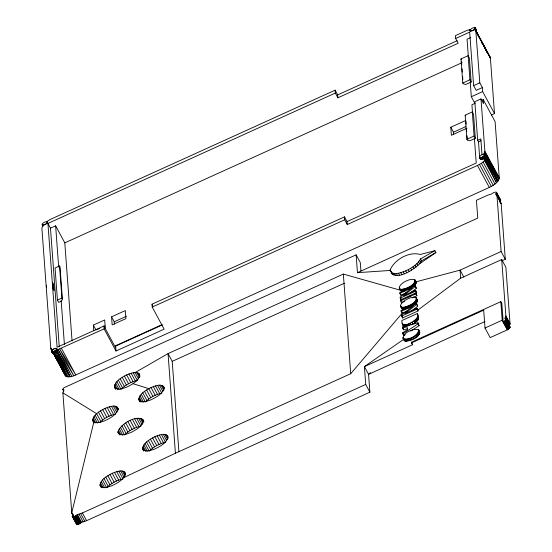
<?xml version="1.0" encoding="UTF-8"?>
<svg xmlns="http://www.w3.org/2000/svg" width="552" height="552" viewBox="0 0 552 552"><rect width="100%" height="100%" fill="white"/><g stroke="black" fill="none" stroke-linecap="round" stroke-linejoin="round"><path stroke-width="0.83" d="M92.681 420.417C93.391 414.304 100.071 411.067 104.928 408.439C108.571 407.072 116.341 403.546 118.093 408.887C116.52 415.042 109.951 418.271 104.666 420.824C101.175 421.949 94.951 424.681 92.681 420.417L93.819 422.528M100.002 485.277C100.712 479.164 107.392 475.927 112.249 473.299C115.892 471.932 123.662 468.406 125.414 473.747C123.841 479.902 117.272 483.138 111.987 485.684C108.496 486.809 102.272 489.541 100.002 485.277L101.14 487.388M114.395 386.862C115.106 380.756 121.778 377.52 126.636 374.891C130.279 373.525 138.048 369.999 139.801 375.339C138.235 381.494 131.666 384.723 126.373 387.276C122.889 388.401 116.658 391.133 114.395 386.862L115.534 388.974M143.175 419.962C143.437 425.902 136.606 429.228 132.211 431.885C128.188 433.465 120.964 437.287 117.949 432.506C118.749 424.674 138.876 412.51 143.934 421.369M138.773 399.51C139.483 393.397 146.163 390.161 151.02 387.532C154.663 386.165 162.433 382.639 164.185 387.98C162.612 394.135 156.05 397.364 150.758 399.917C147.267 401.042 141.043 403.774 138.773 399.51L139.911 401.621M142.588 448.686C143.299 442.573 149.978 439.337 154.836 436.708C158.479 435.342 166.249 431.816 168.001 437.156C166.428 443.311 159.866 446.547 154.574 449.093C151.082 450.218 144.859 452.95 142.588 448.686L143.727 450.798M417.519 316.772L417.34 313.515L401.87 320.533C400.993 330.103 416.063 321.181 417.519 316.772L418.519 318.635C417.643 321.947 413.834 323.32 411.13 324.824L410.129 322.961M418.519 318.635L418.34 315.371L417.34 313.515M401.497 289.407C406.541 288.454 414.69 285.922 415 279.974C410.529 276.766 392.12 286.674 402.498 291.263L401.497 289.407L400.262 289.22L399.275 288.33M412.378 284.804L413.379 286.66C415.559 285.218 417.402 282.238 415 279.974M403.609 307.312C408.342 306.029 416.16 303.703 416.325 297.935C411.999 294.106 392.065 306.305 404.609 309.168L403.609 307.312L401.594 307.181L400.607 306.291M414.455 302.137L415.456 303.993L417.333 301.53L417.519 300.46L416.325 297.935M402.974 338.286C408.025 341.032 418.181 335.844 418.692 329.93C413.662 327.412 398.42 334.512 404.961 341.032C410.364 341.281 422.459 336.851 418.692 329.93M400.214 289.227L400.49 290.559M400.538 305.332L401.815 308.52M481.744 100.312L483.255 99.629L495.103 121.626L499.263 177.951C498.394 182.774 493.26 185.341 489.313 187.445L73.802 375.829L70.028 376.795L56.435 349.92L56.863 348.429L54.862 348.402L52.185 349.864L51.439 349.444L52.24 350.948L50.956 348.864L52.171 351.093L50.756 348.126L41.883 228.162L42.973 225.278L46.32 223.87L47.548 222.518L47.575 221.828L46.934 221.497L50.129 219.51L335.126 90.162L335.34 93.06L337.893 97.801L458.194 43.228L455.642 38.488L455.428 35.597L467.04 30.394L470.311 29.456L469.738 30.677L470.2 31.119L472.595 30.712L474.561 29.511L475.796 30.519L490.39 57.988L494.502 113.588L491.404 114.995M73.099 515.637L71.76 512.794L62.88 392.831L63.977 389.947L63.045 389.788L62.818 389.174L63.866 387.78L356.13 254.831L360.297 262.579L360.925 271.073M477.666 140.277L474.817 101.713L480.999 98.905L484.87 151.213L483.78 154.098L481.993 154.594L480.826 138.849L477.666 140.277L478.501 141.829L479.578 156.375M71.96 513.526L73.188 514.533L72.222 516.265L76.39 524.014L77.018 524.393L78.964 524.048L81.613 522.33L86.595 520.681L369.888 392.182L365.721 384.433L364.396 366.597L412.517 344.772L411.516 342.909L483.697 310.169L485.022 328.012L490.19 337.61L507.378 329.82L509.275 328.488L510.117 327.198L505.894 319.132L504.783 318.759L505.873 315.882L501.706 259.557L460.665 278.167L417.94 310.038L418.009 310.955L402.546 317.973L401.47 315.137L413.344 305.822L401.187 311.335L402.187 313.191L350.713 373.718L175.419 453.233L123.544 477.708M505.425 317.717L509.593 325.459L510.041 323.624L505.873 267.299L501.706 259.557M42.145 224.554C42.78 222.746 45.347 221.29 47.189 221.945L47.299 222.214C46.665 224.029 44.098 225.485 42.256 224.83L42.718 225.671M475.645 30.574L474.927 28.87L475.927 30.16L475.12 27.835C473.278 27.179 470.711 28.635 470.076 30.45L471.442 30.905L473.409 30.139L474.927 28.87L475.12 27.835L476.024 29.491L475.645 30.574L474.541 29.304M484.539 155.174L484.49 154.553C482.648 153.898 480.081 155.353 479.446 157.161L480.571 159.114C482.427 159.39 485.008 158.169 485.415 156.25L484.49 154.553L485.263 156.94L484.304 155.581L484.539 155.174L485.422 156.561L484.49 154.553M390.181 269.852C394.666 259.337 409.432 251.236 420.251 254.493L434.893 250.677L435.894 252.533L419.506 263.835C414.048 269.521 393.804 283.19 390.181 269.852L391.182 271.708M93.847 422.025L71.76 512.794L73.278 515.609M480.385 158.265L480.343 158.914L479.515 156.809L480.571 159.114L479.557 157.43M507.371 329.737L503.196 321.995L505.542 320.284L505.894 319.132M57.477 350.748L57.166 351.493L57.629 351.017L57.27 351.472L71.843 376.429L58.029 349.533L56.435 349.92M52.357 352.68L51.522 351.265C52.157 349.457 54.724 348.001 56.566 348.657L57.291 351.12L56.497 351.955L53.427 353.314L52.599 353.197L52.488 352.314M76.514 523.241L76.39 524.014M502.182 260.668L505.28 259.267L501.112 251.519L497 195.919L495.565 194.18L496.565 192.793L495.91 192.061L493.964 192.406L491.314 194.118L488.044 195.063L476.431 200.266L477.749 218.102L357.448 272.667L356.13 254.831M505.28 259.267L501.168 203.66L499.739 201.922L500.705 200.19L496.531 192.441M62.39 298.977L61.61 301.026L58.657 302.372L57.436 300.109L55.062 267.968L59.526 265.94L60.009 266.837L62.39 298.977L61.907 298.08L59.526 265.94M57.27 351.472L58.029 349.533L104.114 328.909L103.9 326.011L57.084 347.249L47.927 223.429L335.34 93.06M390.264 271.025C393.659 276.055 401.242 272.426 405.741 270.873C411.481 268.141 417.436 264.615 420.576 258.874L421.583 260.848L435.894 252.533M418.506 261.979L419.506 263.835L421.583 260.848M121.537 388.891C125.87 384.675 131.473 381.729 137.393 380.514L133.225 372.772M99.829 422.439C104.162 418.223 109.765 415.283 115.685 414.069L111.511 406.32M145.921 401.532C150.254 397.316 155.857 394.376 161.777 393.162L157.603 385.413M125.09 434.527C129.423 430.318 135.026 427.372 140.946 426.158L136.779 418.416M118.832 471.18L123.006 478.929C116.851 480.192 111.049 483.317 106.639 487.796L102.472 480.047M149.737 450.708C154.07 446.492 159.673 443.553 165.593 442.338L161.419 434.59M72.222 516.265L72.85 516.644L74.796 516.299L77.439 514.588L82.427 512.939L365.721 384.433M370.468 372.6L368.57 374.346L369.888 392.182M104.114 328.909L116.01 350.996L164.13 329.171L152.235 307.078L152.021 304.186L344.503 216.881L344.717 219.772L347.27 224.512L477.466 165.455L481.385 163.295L484.649 160.735M401.214 300.012L400.138 297.176L412.013 287.861L399.862 293.374L400.862 295.237L406.175 292.822M399.862 293.374L399.793 292.457L415.263 285.439L415.332 286.426L403.471 295.727L415.615 290.221L416.684 292.995L414.359 294.05M410.398 292.933L416.332 288.282L415.263 285.439M401.187 311.335L401.118 310.417L416.587 303.4L416.663 304.387L404.795 313.688L416.939 308.182L417.94 310.038M411.73 310.893L417.664 306.243L416.587 303.4M403.905 339.183L364.396 366.597L368.57 374.346L484.966 321.547M405.237 334.753L403.85 335.657L402.85 333.801L418.099 323.824L418.023 322.796L402.353 327.032L403.429 329.91L407.376 328.799M410.785 331.124L419.099 325.68L418.023 322.796M402.85 333.801L402.767 332.711L407.39 329.744L407.169 326.715L402.429 328.047M434.893 250.677L420.576 258.874M455.642 38.488L469.669 32.126L473.623 85.643L476.176 90.383L482.365 87.575L479.812 82.834L475.796 30.519L490.39 57.988L475.996 31.25M337.893 97.801L337.679 94.903L457.201 40.689M59.257 346.828L50.474 228.169L55.635 225.83L64.805 242.866L72.057 340.894M470.746 37.536L467.061 39.206L468.331 56.38M460.996 58.926L468.144 55.683L469.359 57.939L471.146 82.048L465.716 84.511L463.162 83.738L462.776 83.028L460.996 58.926L461.375 59.637M64.805 242.866L462.107 62.659M462.776 83.028L469.924 79.785L468.144 55.683M473.623 85.643L479.812 82.834M474.906 103.403L471.318 96.738L482.662 91.591L482.365 87.575M474.941 103.403L471.912 104.776L472.484 112.484M57.436 300.109L61.907 298.08M465.157 115.168L472.305 111.925L473.519 114.188L475.306 138.29L469.876 140.753L467.323 139.987L466.937 139.276L465.157 115.168L465.536 115.879M467.02 128.195L451.391 135.281L450.798 127.25L465.647 120.515M453.64 134.612L453.468 132.204L465.853 126.587M466.937 139.276L474.085 136.034L472.305 111.925M478.501 141.829L481.033 140.684M93.757 330.724L93.343 325.1L104.687 319.953L105.28 327.985M111.559 316.834L125.311 310.597L125.904 318.635L112.153 324.866L111.559 316.834L114.23 321.788L114.409 324.203M97.525 329.365L99.795 328.337M103.576 326.625L105.087 325.935M114.23 321.788L126.449 316.248M152.235 307.078L344.717 219.772M481.296 159.562L483.828 158.417M347.27 224.512L347.056 221.614L476.224 163.026L474.382 138.186M103.9 326.011L115.623 347.794L115.478 345.787L162.046 324.659M116.01 350.996L115.644 346.097L162.212 324.969M400.276 290.193L343.344 274.082L168.049 353.597L135.116 372.565L138.524 378.9M178.889 451.529L172.217 361.346L344.386 283.252M501.112 251.519L460.071 270.135L416.001 281.83L415.539 281.361M400.214 298.156L415.684 291.139L415.615 290.221M412.24 297.832L416.884 295.727L415.815 292.912L400.345 299.929L401.414 302.744L404.512 301.337M408.176 296.859L410.495 295.803M400.414 300.881L415.884 293.864L415.815 292.912M402.187 313.191L407.507 310.783M401.546 316.117L417.008 309.099L416.939 308.182M411.516 342.909L411.468 342.192L500.83 301.654L501.83 303.51L503.196 321.995L504.549 321.202L508.716 328.944M485.022 328.012L502.203 320.215L500.83 301.654M357.448 272.667L390.65 270.425M53.365 353.335L65.419 375.712L67.089 376.754L70.028 376.795L55.987 350.127L56.566 348.657M132.991 383.688L148.757 388.656L152.925 396.405M474.409 27.6L476.024 29.491L475.231 28.111L476.059 29.794L475.168 28.462M416.146 299.039L417.326 299.791M418.513 331.034L419.692 331.786M402.173 323.727L403.415 326.039L404.243 326.549L403.243 324.693M62.88 392.831L96.669 413.703L100.837 421.445M52.102 352.093L51.584 350.913L51.909 351.714L52.889 351.727L55.987 350.127L56.497 351.955L55.462 350.554L55.924 352.362L54.855 350.962L55.297 352.721L54.186 351.307L54.641 353.011L53.516 351.562L54.006 353.211L52.889 351.727L53.427 353.314L64.743 374.118L53.558 353.328M489.472 56.497L490.121 57.139L475.313 29.932L487.45 52.702M500.705 200.19L498.18 196.284M483.787 154.312L484.911 155.892M53.427 353.314L51.909 351.714L52.599 353.197L51.633 351.541M57.291 351.12L56.373 349.685L70.028 376.795L55.517 351.7L68.42 376.899L54.669 352.424L67.089 376.754L53.848 352.907M42.538 225.002L43.18 226.058M58.029 349.533L73.802 375.829L59.706 348.981L75.817 375.008L61.424 348.271M483.931 157.72L497.725 181.415L485.001 156.402M404.181 340.515L402.877 337.852M485.036 156.388L498.615 180.152L484.421 153.049L484.615 155.643L483.78 154.098M484.421 153.049L499.139 178.979L484.787 152.076L499.263 177.951L484.87 151.213M42.87 225.913L42.214 224.202L42.732 225.34M482.434 43.78L481.606 42.283L482.427 43.753M484.918 48.265L487.402 52.757L484.918 48.252M488.23 54.255L489.058 55.745M484.408 157.154L497.725 181.415L484.897 156.547M54.02 352.963L67.089 376.754M469.959 29.905L470.518 30.94M469.766 30.325L470.318 31.354M482.662 91.591L494.502 113.588M480.999 98.905L483.552 103.645L483.255 99.629M469.924 79.785L471.146 82.048M474.085 136.034L475.306 138.29M483.276 158.182L496.496 182.726L483.883 157.741M483.131 162.046L494.978 184.037M481.385 163.295L493.233 185.293M496.31 192.193L500.74 200.535M496.407 193.214L500.581 200.962M496.069 193.69L500.968 202.929M496.317 194.594L501.168 203.66M479.474 164.448L491.314 186.445M477.466 165.455L489.313 187.445M450.798 127.25L453.468 132.204M505.873 315.882L510.041 323.624M505.791 316.744L509.958 324.486M505.673 318.904L510.117 327.198M505.825 319.843L510 327.584M505.542 320.284L509.71 328.026M505.108 320.746L509.275 328.488M503.9 321.623L508.068 329.371M502.203 320.215L507.378 329.82M463.866 277.173L460.071 270.135L460.665 278.167M335.126 90.162L337.679 94.903M419.727 260.385L420.727 262.241M416.939 263.608L417.947 265.471M415.083 265.236L416.084 267.092M412.979 266.816L413.979 268.672M410.674 268.306L411.682 270.169M414.538 279.498L416.187 282.5M415.159 281.161L416.16 283.017M415 281.706L416.001 283.569M408.245 269.673L409.246 271.529M414.718 282.293L415.718 284.149M414.297 282.914L415.297 284.77M413.765 283.542L414.766 285.405M415.332 286.426L416.332 288.282M413.124 284.176L414.124 286.033M405.741 270.873L406.741 272.729M415.684 291.139L416.684 292.995M411.53 285.432L412.53 287.288M415.884 293.864L416.884 295.727M403.243 271.874L404.243 273.73M410.598 286.046L411.599 287.902M416.518 298.604L417.519 300.46M415.87 297.459L416.87 299.322M416.491 299.122L417.491 300.978M409.605 286.633L410.274 287.875M416.332 299.667L417.333 301.53M416.042 300.253L417.043 302.11M400.8 272.653L401.801 274.517M408.542 287.199L409.211 288.434M415.628 300.868L416.629 302.731M415.09 301.502L416.091 303.365M416.663 304.387L417.664 306.243M407.417 287.737L408.08 288.972M398.489 273.199L399.489 275.055M406.265 288.227L406.934 289.469M413.71 302.765L414.711 304.621M417.008 309.099L418.009 310.955M405.175 288.634L405.844 289.876M412.861 303.393L413.862 305.249M396.364 273.481L397.364 275.338M404.147 288.958L405.147 290.821M411.93 304.007L412.592 305.242M403.174 289.2L404.174 291.063L403.284 291.208L402.284 289.351M417.519 316.006L418.519 317.862M394.48 273.495L395.48 275.358M417.533 316.406L418.54 318.269M410.929 304.594L411.599 305.836M417.471 317.103L418.471 318.959M417.395 317.393L418.395 319.249M392.893 273.254L393.893 275.11M417.008 318.166L418.009 320.022M409.874 305.159L410.536 306.394M400.828 289.365L401.828 291.221M391.644 272.75L392.644 274.606M400.262 289.22L401.263 291.083M416.367 318.959L417.367 320.815M399.179 287.896L400.814 290.856M408.742 305.698L409.411 306.933M415.828 319.477L416.836 321.333M418.099 323.824L419.099 325.68M415.221 319.987L416.222 321.85M407.597 306.188L408.597 308.044M414.538 320.505L415.539 322.361M406.507 306.595L407.176 307.837M413.779 321.009L414.78 322.872M418.885 330.593L419.886 332.456M418.237 329.454L419.237 331.31M418.858 331.11L419.858 332.973M405.472 306.919L406.141 308.161M400.138 297.176L401.145 299.032M418.699 331.662L419.699 333.525M418.409 332.249L419.41 334.105M404.499 307.16L405.499 309.023M417.995 332.863L418.996 334.726M412.075 322.009L413.075 323.865M417.457 333.498L418.457 335.361M402.829 307.367L403.829 309.223M416.822 334.132L417.823 335.989M402.153 307.319L403.153 309.182M401.594 307.181L402.594 309.037M400.51 305.856L402.146 308.816M416.077 334.76L417.077 336.616M415.228 335.388L416.229 337.244M408.466 323.665L409.467 325.528M401.118 310.417L402.125 312.28M414.297 336.002L415.297 337.858M406.99 324.19L407.99 326.046M413.296 336.589L414.304 338.445M401.47 315.137L402.139 316.372M405.734 324.535L406.396 325.77M412.24 337.155L413.241 339.011M404.699 324.721L405.699 326.577M411.109 337.693L412.109 339.549M403.878 324.762L404.878 326.618M402.063 323.141L403.774 326.363M409.963 338.183L410.964 340.039M344.503 216.881L347.056 221.614M411.468 342.192L412.517 344.772M408.873 338.59L409.874 340.446M402.353 327.032L403.353 328.888M407.838 338.914L408.839 340.777M406.865 339.156L407.866 341.012M402.767 332.711L403.774 334.567M405.975 339.307L406.976 341.164M405.196 339.363L406.196 341.219M404.519 339.314L405.52 341.177M402.905 337.327L404.961 341.032M403.512 338.949L404.512 340.812M152.021 304.186L152.828 305.691M172.217 361.346L168.049 353.597L175.419 453.233M163.42 386.152L164.179 387.559M162.454 385.579L164.344 389.098M161.129 385.262L163.785 390.188M159.493 385.206L162.909 391.541M155.519 385.882L159.687 393.631M153.297 386.6L157.465 394.342M151.02 387.532L155.188 395.273M139.035 373.511L139.794 374.918M138.069 372.938L139.966 376.457M146.577 389.94L150.751 397.681M136.744 372.621L139.401 377.547M144.562 391.333L148.73 399.075M167.235 435.328L167.994 436.736M166.269 434.755L168.16 438.274M142.761 392.796L146.929 400.538M164.945 434.438L167.601 439.364M131.135 373.242L135.302 380.983M163.309 434.383L166.725 440.717M141.243 394.28L145.411 402.028M47.927 223.429L50.474 228.169M128.913 373.952L133.087 381.701M140.049 395.743L143.465 402.077M139.228 397.129L141.885 402.056M159.335 435.059L163.502 442.807M126.636 374.891L130.81 382.633M138.8 398.392L140.691 401.918M139.159 400.428L139.918 401.835M157.113 435.776L161.281 443.518M124.372 376.015L128.547 383.757M154.836 436.708L159.004 444.457M122.199 377.292L126.367 385.041M93.343 325.1L96.013 330.055M142.588 419.154L143.727 421.266M152.573 437.833L156.74 445.581M120.177 378.693L124.345 386.434M141.623 418.582L143.52 422.101M140.298 418.257L142.954 423.191M150.392 439.116L154.567 446.858M118.376 380.156L122.551 387.897M138.669 418.202L142.078 424.543M116.858 381.639L121.033 389.381M148.378 440.51L152.545 448.252M115.672 383.095L119.08 389.436M134.688 418.885L138.862 426.627M146.577 441.973L150.744 449.714M114.844 384.482L117.5 389.415M114.416 385.751L115.934 388.567M132.473 419.596L136.641 427.345M145.059 443.456L149.226 451.205M114.775 387.78L115.534 389.188M143.865 444.919L147.28 451.253M130.189 420.527L134.364 428.276M143.044 446.306L145.7 451.232M142.616 447.575L144.127 450.391M127.926 421.659L132.1 429.401M142.975 449.604L143.734 451.012M117.328 407.059L118.466 409.17M125.752 422.935L129.92 430.684M116.355 406.486L118.252 410.005M115.037 406.168L117.686 411.095M123.731 424.329L127.905 432.078M113.401 406.113L116.817 412.447M121.937 425.792L126.104 433.541M109.427 406.789L113.595 414.538M120.412 427.282L124.586 435.024M119.225 428.738L122.634 435.073M107.205 407.507L111.373 415.249M118.404 430.125L120.674 434.348M117.969 431.395L119.867 434.914M117.949 432.506L118.708 433.913M104.928 408.439L109.096 416.18M102.665 409.563L106.833 417.312M100.485 410.847L104.659 418.588M98.47 412.24L102.637 419.982M95.151 415.187L98.939 422.232M124.648 471.919L125.407 473.333M123.676 471.346L125.573 474.872M93.957 416.65L97.373 422.984M56.552 348.257L57.104 349.292M122.358 471.028L125.007 475.955M56.09 348.195L56.649 349.23M93.136 418.036L95.793 422.963M120.722 470.973L124.138 477.307M92.708 419.306L94.599 422.825M93.067 421.335L93.826 422.742M50.756 348.126L52.357 351.1M116.748 471.649L120.916 479.398M114.526 472.367L118.694 480.109M112.249 473.299L116.417 481.047M109.986 474.423L114.154 482.172M62.818 389.174L63.577 390.581M62.838 389.526L63.804 391.195M107.806 475.707L111.98 483.448M105.791 477.101L109.958 484.842M103.99 478.563L108.157 486.305M101.278 481.51L104.694 487.844M100.457 482.897L103.114 487.823M100.029 484.166L101.92 487.685M82.427 512.939L86.595 520.681M80.709 513.643L84.884 521.392M79.033 514.202L83.207 521.944M77.439 514.588L81.613 522.33M76.914 515.078L81.089 522.82M76.273 515.547L80.44 523.289M75.548 515.961L79.716 523.71M74.796 516.299L78.964 524.048M74.065 516.534L78.232 524.283M73.395 516.658L77.57 524.4M72.346 515.492L74.244 519.018M72.85 516.644L77.018 524.393M72.188 515.92L76.618 524.262M403.415 326.039L403.063 324.997M53.772 352.894L66.074 376.354L53.475 353.183L65.419 375.712L65.15 374.863M484.842 156.616L497.725 181.415M391.264 272.881L391.761 273.861M470.677 31.181L470.138 30.098L470.187 30.719M475.12 27.835L475.824 29.277L474.837 27.662L475.472 29.166M51.819 350.506L52.267 351.714M470.242 82.138L471.318 96.738M461.5 61.3L461.748 64.625M462.052 68.779L462.3 72.105M462.611 76.259L462.852 79.585M465.909 120.867L466.157 124.193M466.461 128.347L466.709 131.673M467.013 135.833L467.323 139.987M400.793 294.32L400.862 295.237M401.345 301.785L401.414 302.744M402.47 316.993L402.546 317.973M343.344 274.082L350.713 373.718M55.635 225.83L58.684 267.106M61.169 300.64L64.411 344.489M47.189 221.945L47.237 222.566M46.437 285.28L46.616 287.695M484.304 155.581L482.117 157.196L479.84 157.61L480.944 159.211L480.268 157.672L481.441 159.204L480.813 157.617L482.027 159.079L481.447 157.458L482.669 158.866L482.117 157.196L483.324 158.562L482.779 156.851L483.952 158.189L483.393 156.451L484.504 157.782L483.911 156.016L484.953 157.355L484.304 155.581M53.627 284.335L52.626 282.472L53.102 288.903L54.103 290.759L53.627 284.335"/></g></svg>
